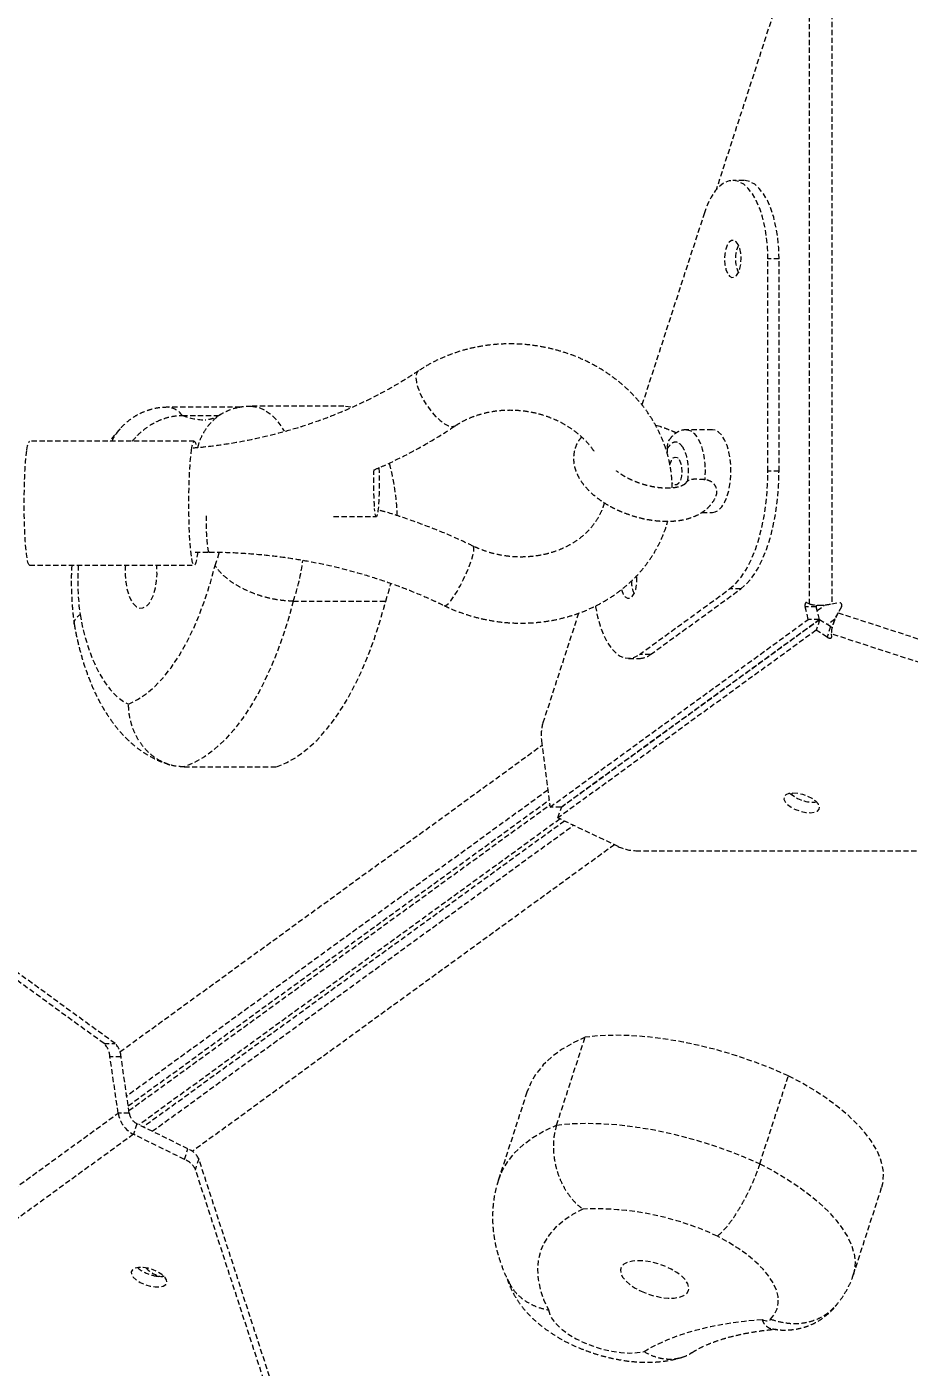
# Model space of a CAD drawing. Header units: millimetres. Extents: x -6061 to 5100, y -3651 to 3328.
# Drawn here: x 1078.2 to 1291.8, y -192.2 to 132.2 of the extents above; entities that cross this region are included whole.
import ezdxf

# ---------------------------------------------------------------- set-up
doc = ezdxf.new("R2010")
doc.units = ezdxf.units.MM
doc.linetypes.add('HIDDEN', pattern=[1.905, 1.27, -0.635])
for name, color, linetype in [('DIKOM_ОБЪЕКТ', 7, 'Continuous'), ('DIKOM_РАЗМЕР_ЗОНА', 7, 'Continuous'), ('DIKOM_РАЗМЕР_ОБЪЕКТА', 7, 'Continuous')]:
    doc.layers.add(name, color=color, linetype=linetype)
doc.styles.add('style1', font='arialbd.ttf', dxfattribs={"width": 0.8})
doc.dimstyles.new('1-50', dxfattribs={"dimtxt": 300, "dimasz": 200, "dimexe": 100, "dimexo": 0, "dimgap": 100, "dimtad": 1, "dimtxsty": 'style1', "dimcen": 200, "dimclrd": 7, "dimclre": 7, "dimclrt": 7, "dimadec": 1, "dimazin": 2, "dimtfac": 1, "dimtmove": 0, "dimatfit": 2, "dimfxl": 0, "dimlwd": 25, "dimlwe": 18, "dimarcsym": 0})

# ---------------------------------------------------------------- blocks, each defined once
blk = doc.blocks.new('*D0')
at = {"layer": 'Defpoints', "color": 0, "transparency": 16777216}
for p in [(3244.44, 1090.08), (-2954.24, -571.35), (3244.44, -1487.03)]:
    blk.add_point(p, dxfattribs=at)
at = {"layer": 'DIKOM_РАЗМЕР_ОБЪЕКТА', "color": 7, "lineweight": 18, "transparency": 16777216}
for p, q in [((3244.44, 1090.08), (3244.44, -1587.03)), ((-2954.24, -571.35), (-2954.24, -1587.03))]:
    blk.add_line(p, q, dxfattribs=at)
at = {"layer": 'DIKOM_РАЗМЕР_ОБЪЕКТА', "color": 7, "lineweight": 25, "transparency": 16777216}
blk.add_line((-2754.24, -1487.03), (3044.44, -1487.03), dxfattribs=at)
at = {"layer": 'DIKOM_РАЗМЕР_ОБЪЕКТА', "color": 7, "transparency": 16777216}
for points in [[(-2754.24, -1453.69), (-2754.24, -1520.36), (-2954.24, -1487.03)], [(3044.44, -1453.69), (3044.44, -1520.36), (3244.44, -1487.03)]]:
    blk.add_solid(points, dxfattribs=at)
at = {"layer": 'DIKOM_РАЗМЕР_ОБЪЕКТА', "color": 7, "transparency": 16777216, "insert": (279.31, -1118.98), "char_height": 300, "attachment_point": 5, "style": 'style1'}
blk.add_mtext('{\\fArial|b0|i0|c204|p34;\\H1.75x;6200}', dxfattribs=at)
blk = doc.blocks.new('*D1')
at = {"layer": 'Defpoints', "color": 0, "transparency": 16777216}
for p in [(2324.34, 3327.92), (-5419.16, -2822.08), (-1808.64, -2822.08)]:
    blk.add_point(p, dxfattribs=at)
at = {"layer": 'DIKOM_РАЗМЕР_ЗОНА', "color": 7, "lineweight": 18, "transparency": 16777216}
for p, q in [((2324.34, 3327.92), (-5519.16, 3327.92)), ((-1808.64, -2822.08), (-5519.16, -2822.08))]:
    blk.add_line(p, q, dxfattribs=at)
at = {"layer": 'DIKOM_РАЗМЕР_ЗОНА', "color": 7, "lineweight": 25, "transparency": 16777216}
blk.add_line((-5419.16, 3127.92), (-5419.16, -2622.08), dxfattribs=at)
at = {"layer": 'DIKOM_РАЗМЕР_ЗОНА', "color": 7, "transparency": 16777216}
for points in [[(-5452.49, 3127.92), (-5385.83, 3127.92), (-5419.16, 3327.92)], [(-5452.49, -2622.08), (-5385.83, -2622.08), (-5419.16, -2822.08)]]:
    blk.add_solid(points, dxfattribs=at)
at = {"layer": 'DIKOM_РАЗМЕР_ЗОНА', "color": 7, "transparency": 16777216, "insert": (-5787.21, -178.18), "char_height": 300, "attachment_point": 5, "rotation": 90, "style": 'style1'}
blk.add_mtext('{\\fArial|b0|i0|c204|p34;\\H1.75x;6150}', dxfattribs=at)
blk = doc.blocks.new('*D2')
at = {"layer": 'Defpoints', "color": 0, "transparency": 16777216}
for p in [(5097.78, 1174.32), (-4808.91, -571.39), (5097.78, -3550.63)]:
    blk.add_point(p, dxfattribs=at)
at = {"layer": 'DIKOM_РАЗМЕР_ЗОНА', "color": 7, "lineweight": 18, "transparency": 16777216}
for p, q in [((5097.78, 1174.32), (5097.78, -3650.63)), ((-4808.91, -571.39), (-4808.91, -3650.63))]:
    blk.add_line(p, q, dxfattribs=at)
at = {"layer": 'DIKOM_РАЗМЕР_ЗОНА', "color": 7, "lineweight": 25, "transparency": 16777216}
blk.add_line((-4608.91, -3550.63), (4897.78, -3550.63), dxfattribs=at)
at = {"layer": 'DIKOM_РАЗМЕР_ЗОНА', "color": 7, "transparency": 16777216}
for points in [[(-4608.91, -3517.3), (-4608.91, -3583.96), (-4808.91, -3550.63)], [(4897.78, -3517.3), (4897.78, -3583.96), (5097.78, -3550.63)]]:
    blk.add_solid(points, dxfattribs=at)
at = {"layer": 'DIKOM_РАЗМЕР_ЗОНА', "color": 7, "transparency": 16777216, "insert": (864.15, -3182.58), "char_height": 300, "attachment_point": 5, "style": 'style1'}
blk.add_mtext('{\\fArial|b0|i0|c204|p34;\\H1.75x;9900}', dxfattribs=at)
blk = doc.blocks.new('*D3')
at = {"layer": 'Defpoints', "color": 0, "transparency": 16777216}
for p in [(-3174.2, 1527.92), (2804.07, 1527.92), (-2373.39, -1022.08)]:
    blk.add_point(p, dxfattribs=at)
at = {"layer": 'DIKOM_РАЗМЕР_ОБЪЕКТА', "color": 7, "lineweight": 18, "transparency": 16777216}
for p, q in [((2804.07, 1527.92), (-3274.2, 1527.92)), ((-2373.39, -1022.08), (-3274.2, -1022.08))]:
    blk.add_line(p, q, dxfattribs=at)
at = {"layer": 'DIKOM_РАЗМЕР_ОБЪЕКТА', "color": 7, "lineweight": 25, "transparency": 16777216}
blk.add_line((-3174.2, -822.08), (-3174.2, 1327.92), dxfattribs=at)
at = {"layer": 'DIKOM_РАЗМЕР_ОБЪЕКТА', "color": 7, "transparency": 16777216}
for points in [[(-3207.54, 1327.92), (-3140.87, 1327.92), (-3174.2, 1527.92)], [(-3207.54, -822.08), (-3140.87, -822.08), (-3174.2, -1022.08)]]:
    blk.add_solid(points, dxfattribs=at)
at = {"layer": 'DIKOM_РАЗМЕР_ОБЪЕКТА', "color": 7, "transparency": 16777216, "insert": (-3542.25, 166.98), "char_height": 300, "attachment_point": 5, "rotation": 90, "style": 'style1'}
blk.add_mtext('{\\fArial|b0|i0|c204|p34;\\H1.75x;2550}', dxfattribs=at)

msp = doc.modelspace()

# ---------------------------------------------------------------- linework, layer by layer
at = {"layer": 'DIKOM_ОБЪЕКТ', "color": 7, "linetype": 'HIDDEN', "lineweight": 15}
for p, q in [((1259.435, 137.029), (1245.042, 92.734)), ((1267.648, -7.466), (1267.656, 139.09)), ((1273.023, 139.089), (1273.014, -7.466)), ((1251.776, 95.032), (1249.092, 95.032)), ((1242.219, 87.201), (1227.093, 40.653)), ((1257.583, 24.692), (1257.587, 76.033)), ((1260.27, 76.033), (1257.587, 76.033)), ((1260.266, 24.692), (1260.27, 76.033)), ((1129.942, 40.145), (1112.337, 40.145)), ((1154.968, 40.361), (1132.607, 40.361)), ((1115.841, 38.15), (1124.739, 38.15)), ((1231.51, 35.446), (1230.381, 35.76)), ((1244.169, 34.694), (1237.908, 34.694)), ((1118.755, 31.906), (1078.907, 31.906)), ((1260.266, 24.692), (1257.583, 24.692)), ((1152.484, 13.683), (1162.825, 13.683)), ((1241.601, 14.694), (1244.168, 14.694)), ((1118.953, 5.087), (1122.391, 5.087)), ((1078.907, 1.906), (1118.755, 1.906)), ((1226.479, -19.7), (1248.312, -3.839)), ((1229.162, -19.701), (1250.995, -3.839)), ((1250.995, -3.839), (1248.312, -3.839)), ((1142.731, -6.782), (1165.091, -6.782)), ((1211.755, -9.704), (1203.126, -36.257)), ((1267.354, -11.202), (1266.599, -8.199)), ((1269.282, -8.199), (1266.599, -8.199)), ((1266.94, -7.148), (1267.648, -7.466)), ((1270.037, -11.202), (1269.282, -8.199)), ((1269.499, -9.061), (1271.275, -7.771)), ((1269.902, -7.771), (1271.453, -7.771)), ((1273.014, -7.466), (1274.597, -7.148)), ((1275.36, -8.199), (1274.569, -9.606)), ((1274.569, -9.606), (1413.95, -54.898)), ((1204.845, -56.613), (1267.354, -11.202)), ((1207.528, -56.613), (1270.037, -11.202)), ((1270.096, -11.283), (1207.587, -56.694)), ((1270.037, -11.202), (1267.354, -11.202)), ((1270.096, -11.283), (1269.267, -13.835)), ((1272.718, -12.929), (1270.096, -11.283)), ((1272.718, -12.929), (1271.889, -15.481)), ((1273.73, -11.201), (1271.985, -12.469)), ((1273.785, -11.031), (1273.292, -12.549)), ((1269.267, -13.835), (1206.758, -59.246)), ((1271.889, -15.481), (1269.267, -13.835)), ((1412.291, -60.002), (1272.91, -14.71)), ((1272.91, -14.71), (1272.994, -15.481)), ((1223.853, -20.63), (1226.537, -20.63)), ((1229.162, -19.701), (1226.479, -19.7)), ((1100.78, -115.842), (1202.921, -41.632)), ((1202.786, -40.577), (1204.845, -56.613)), ((1096.922, -113.84), (1005.553, -47.446)), ((1099.605, -113.84), (1008.236, -47.446)), ((1116.305, -46.897), (1138.666, -46.897)), ((1204.32, -52.525), (1102.422, -126.558)), ((1102.764, -128.909), (1204.625, -54.902)), ((1102.934, -130.078), (1204.777, -56.084)), ((1207.528, -56.613), (1204.845, -56.613)), ((1206.758, -59.246), (1207.587, -56.694)), ((1207.269, -59.488), (1105.401, -133.499)), ((1208.346, -59.997), (1106.46, -134.022)), ((1108.59, -135.073), (1210.513, -61.022)), ((1221.372, -66.161), (1206.758, -59.246)), ((1220.439, -65.72), (1118.279, -139.943)), ((1225.585, -67.172), (1407.791, -67.183)), ((1206.444, -133.553), (1213.354, -112.287)), ((1096.922, -113.84), (1099.605, -113.84)), ((1100.339, -130.689), (1098.357, -117.05)), ((1101.041, -117.05), (1098.357, -117.05)), ((1103.022, -130.689), (1101.041, -117.05)), ((1255.611, -142.939), (1262.521, -121.672)), ((1199.262, -125.61), (1192.353, -146.876)), ((1038.005, -175.973), (1100.339, -130.689)), ((1103.022, -130.689), (1100.339, -130.689)), ((1104.047, -135.793), (1041.713, -181.077)), ((1104.876, -133.241), (1104.047, -135.793)), ((1116.406, -141.891), (1104.047, -135.793)), ((1117.235, -139.339), (1104.876, -133.241)), ((1116.406, -141.891), (1117.235, -139.339)), ((1119.845, -141.696), (1119.016, -144.248)), ((1154.648, -248.785), (1119.845, -141.696)), ((1153.819, -251.337), (1119.016, -144.248)), ((1278.239, -169.847), (1285.149, -148.581))]:
    msp.add_line(p, q, dxfattribs=at)
at = {"layer": 'DIKOM_ОБЪЕКТ', "color": 7, "linetype": 'HIDDEN', "lineweight": 15, "flags": 128}
for points in [[(1257.587, 76.033), (1257.504, 78.677), (1257.258, 81.27), (1256.853, 83.761), (1256.296, 86.101), (1255.6, 88.246), (1254.776, 90.152), (1253.843, 91.784), (1252.816, 93.109), (1251.717, 94.102), (1250.567, 94.744), (1249.389, 95.021), (1248.204, 94.928), (1247.037, 94.468), (1245.91, 93.649), (1244.845, 92.487), (1243.862, 91.005), (1242.981, 89.232), (1242.219, 87.201)], [(1260.27, 76.033), (1260.187, 78.677), (1259.941, 81.27), (1259.536, 83.761), (1258.98, 86.101), (1258.283, 88.245), (1257.46, 90.152), (1256.526, 91.784), (1255.5, 93.109), (1254.401, 94.102), (1253.251, 94.743), (1252.072, 95.021), (1251.776, 95.032)], [(1251.005, 77.423), (1250.752, 78.573), (1250.365, 79.517), (1249.875, 80.178), (1249.321, 80.504), (1248.748, 80.467), (1248.204, 80.071), (1247.731, 79.349), (1247.368, 78.357), (1247.145, 77.177), (1247.08, 75.905), (1247.177, 74.643), (1247.43, 73.493), (1247.817, 72.55), (1248.308, 71.888), (1248.861, 71.562), (1249.434, 71.599), (1249.979, 71.995), (1250.452, 72.718), (1250.814, 73.709), (1251.037, 74.889), (1251.103, 76.161), (1251.005, 77.423)], [(1173.045, 48.961), (1172.887, 48.833), (1172.525, 48.225), (1172.396, 47.341), (1172.505, 46.222), (1172.848, 44.921), (1173.408, 43.497), (1174.159, 42.018), (1175.066, 40.553), (1176.087, 39.17), (1177.174, 37.935), (1178.276, 36.904), (1179.342, 36.126), (1180.321, 35.637), (1181.168, 35.461), (1181.844, 35.605), (1181.944, 35.664)], [(1132.599, 40.361), (1132.922, 40.352), (1134.358, 40.095), (1135.772, 39.484), (1137.148, 38.526), (1138.467, 37.233), (1139.714, 35.621), (1140.525, 34.331)], [(1156.632, 40.121), (1155.283, 40.352), (1154.968, 40.361)], [(1237.896, 34.694), (1238.091, 34.685), (1238.946, 34.42), (1239.763, 33.792), (1240.511, 32.825), (1241.161, 31.554), (1241.69, 30.028), (1242.078, 28.302), (1242.31, 26.442), (1242.378, 24.516), (1242.279, 22.597)], [(1244.168, 14.694), (1244.793, 14.792), (1245.62, 15.235), (1246.394, 16.021), (1247.088, 17.12), (1247.676, 18.492), (1248.138, 20.089), (1248.456, 21.852), (1248.619, 23.718), (1248.621, 25.619), (1248.462, 27.487), (1248.148, 29.253), (1247.691, 30.855), (1247.106, 32.235), (1246.414, 33.341), (1245.642, 34.135), (1244.817, 34.588), (1244.169, 34.694)], [(1078.907, 1.906), (1078.907, 1.906), (1078.708, 2.082), (1078.513, 2.605), (1078.328, 3.464), (1078.156, 4.638), (1078.002, 6.099), (1077.869, 7.813), (1077.761, 9.741), (1077.679, 11.837), (1077.626, 14.051), (1077.603, 16.333), (1077.611, 18.627), (1077.649, 20.882), (1077.716, 23.043), (1077.812, 25.06), (1077.933, 26.887), (1078.077, 28.479), (1078.24, 29.8)], [(1078.24, 29.8), (1078.419, 30.819), (1078.61, 31.511), (1078.807, 31.862), (1078.907, 31.906)], [(1119.559, 5.087), (1119.506, 4.636), (1119.334, 3.463), (1119.149, 2.604), (1118.954, 2.081), (1118.755, 1.906), (1118.556, 2.082), (1118.361, 2.605), (1118.176, 3.464), (1118.004, 4.638), (1117.85, 6.099), (1117.717, 7.813), (1117.609, 9.741), (1117.527, 11.837), (1117.474, 14.051), (1117.451, 16.333), (1117.459, 18.627), (1117.497, 20.882), (1117.565, 23.043), (1117.66, 25.06), (1117.781, 26.887), (1117.925, 28.479), (1118.089, 29.8), (1118.089, 29.8)], [(1118.089, 29.8), (1118.268, 30.819), (1118.458, 31.511), (1118.656, 31.862), (1118.855, 31.862), (1119.053, 31.511), (1119.243, 30.818), (1119.321, 30.422)], [(1233.841, 26.106), (1233.919, 26.438), (1234.243, 27.291), (1234.673, 27.863), (1235.163, 28.091), (1235.66, 27.951), (1236.109, 27.459)], [(1236.109, 27.459), (1236.462, 26.666), (1236.682, 25.66), (1236.743, 24.549), (1236.64, 23.454), (1236.383, 22.493), (1236, 21.771), (1235.534, 21.366), (1235.034, 21.321), (1234.554, 21.641), (1234.358, 21.9)], [(1163.434, 25.551), (1163.485, 24.209), (1163.517, 22.518), (1163.516, 20.789), (1163.483, 19.1), (1163.42, 17.533), (1163.328, 16.16), (1163.213, 15.045), (1163.08, 14.24), (1162.935, 13.784), (1162.784, 13.697), (1162.636, 13.983), (1162.496, 14.629), (1162.372, 15.605)], [(1248.312, -3.839), (1249.739, -2.596), (1251.094, -0.998), (1252.358, 0.935), (1253.516, 3.178), (1254.552, 5.702), (1255.452, 8.473), (1256.206, 11.455), (1256.802, 14.611), (1257.234, 17.897), (1257.495, 21.272), (1257.583, 24.692)], [(1250.995, -3.839), (1252.423, -2.596), (1253.777, -0.998), (1255.042, 0.935), (1256.199, 3.178), (1257.235, 5.702), (1258.136, 8.473), (1258.889, 11.455), (1259.486, 14.61), (1259.917, 17.897), (1260.179, 21.272), (1260.266, 24.692)], [(1122.391, 5.087), (1122.387, 5.087), (1122.238, 5.283), (1122.095, 5.845), (1121.967, 6.744), (1121.858, 7.941), (1121.774, 9.378), (1121.719, 10.988), (1121.696, 12.697), (1121.702, 14.196)], [(1186.409, 5.293), (1186.452, 6.033), (1186.321, 6.459), (1186.228, 6.534)], [(1123.798, 1.865), (1124.434, 3.694), (1124.777, 5.018)], [(1179.254, -7.867), (1179.29, -7.881), (1179.667, -7.805), (1180.188, -7.395), (1180.828, -6.67), (1181.558, -5.665), (1182.343, -4.426), (1183.146, -3.011), (1183.931, -1.486), (1184.66, 0.076), (1185.299, 1.604), (1185.819, 3.026), (1186.195, 4.275), (1186.409, 5.293)], [(1102.111, 1.906), (1102.067, 1.338), (1102.037, -0.406), (1102.165, -2.128), (1102.446, -3.757), (1102.867, -5.226), (1103.412, -6.475), (1104.059, -7.454), (1104.78, -8.121), (1105.547, -8.45), (1106.327, -8.428), (1107.09, -8.054), (1107.803, -7.345), (1108.438, -6.33), (1108.968, -5.049), (1109.373, -3.556), (1109.634, -1.911), (1109.743, -0.183), (1109.693, 1.559), (1109.664, 1.906)], [(1102.864, -31.698), (1105.028, -30.62), (1107.15, -29.191), (1109.22, -27.419), (1111.227, -25.312), (1113.159, -22.883), (1115.007, -20.144), (1116.76, -17.11), (1118.409, -13.797), (1119.945, -10.224), (1121.36, -6.408), (1122.647, -2.371), (1123.798, 1.865)], [(1165.091, -6.782), (1165.928, -4.16), (1166.358, -2.526)], [(1222.138, -3.978), (1222.193, -4.17), (1222.581, -5.114), (1223.071, -5.775), (1223.625, -6.101), (1224.197, -6.064), (1224.742, -5.668), (1225.215, -4.946), (1225.578, -3.954), (1225.801, -2.774), (1225.866, -1.502), (1225.817, -0.633)], [(1142.731, -6.782), (1141.377, -11.587), (1139.879, -16.173), (1138.243, -20.519), (1136.478, -24.603), (1134.592, -28.407), (1132.593, -31.912), (1130.492, -35.102), (1128.297, -37.962), (1126.02, -40.479), (1123.671, -42.64), (1121.261, -44.435), (1118.802, -45.856), (1116.305, -46.897)], [(1138.666, -46.897), (1141.163, -45.856), (1143.622, -44.435), (1146.032, -42.64), (1148.381, -40.479), (1150.658, -37.962), (1152.852, -35.102), (1154.954, -31.912), (1156.952, -28.407), (1158.839, -24.603), (1160.604, -20.519), (1162.239, -16.173), (1163.737, -11.587), (1165.091, -6.782)], [(1215.842, -7.95), (1215.871, -8.128), (1216.353, -10.549), (1216.981, -12.797), (1217.742, -14.828), (1218.623, -16.602), (1219.606, -18.084), (1220.671, -19.246), (1221.798, -20.065), (1222.965, -20.526), (1224.15, -20.619), (1225.329, -20.342), (1226.479, -19.7)], [(1091.106, -10.031), (1091.771, -13.257), (1092.576, -16.318), (1093.514, -19.184), (1094.575, -21.827), (1095.749, -24.22), (1097.023, -26.339), (1098.386, -28.163), (1099.823, -29.674), (1101.321, -30.856), (1102.864, -31.698)], [(1269.788, -55.884), (1269.186, -55.211), (1268.306, -54.57), (1267.219, -54.014), (1266.014, -53.587), (1264.787, -53.323), (1263.639, -53.245), (1262.661, -53.359), (1261.935, -53.655), (1261.517, -54.109), (1261.443, -54.685), (1261.718, -55.336), (1262.32, -56.009), (1263.2, -56.65), (1264.287, -57.206), (1265.492, -57.634), (1266.719, -57.897), (1267.867, -57.975), (1268.845, -57.861), (1269.571, -57.565), (1269.989, -57.111), (1270.063, -56.535), (1269.788, -55.884)], [(1263.351, -53.257), (1263.378, -53.487), (1263.449, -53.713)], [(1213.354, -112.287), (1210.325, -113.714), (1207.614, -115.318), (1205.235, -117.091), (1203.199, -119.025), (1201.515, -121.11), (1200.191, -123.338), (1199.262, -125.61)], [(1262.521, -121.672), (1258.464, -119.899), (1254.287, -118.274), (1250.022, -116.809), (1245.705, -115.516), (1241.37, -114.406), (1237.05, -113.487), (1232.781, -112.767), (1228.597, -112.25), (1224.53, -111.943), (1220.614, -111.846), (1216.878, -111.961), (1213.354, -112.287)], [(1285.149, -148.581), (1285.49, -147.122), (1285.578, -145.309), (1285.325, -143.413), (1284.734, -141.449), (1283.809, -139.433), (1282.558, -137.382), (1280.991, -135.312), (1279.12, -133.239), (1276.961, -131.18), (1274.531, -129.152), (1271.849, -127.172), (1268.937, -125.255), (1265.82, -123.417), (1262.521, -121.672)], [(1192.348, -146.891), (1193.282, -144.604), (1194.605, -142.377), (1196.289, -140.291), (1198.325, -138.357), (1200.704, -136.584), (1203.415, -134.98), (1206.444, -133.553)], [(1206.444, -133.553), (1209.968, -133.227), (1213.704, -133.112), (1217.62, -133.209), (1221.687, -133.517), (1225.872, -134.033), (1230.141, -134.753), (1234.46, -135.672), (1238.796, -136.783), (1243.113, -138.075), (1247.377, -139.54), (1251.554, -141.166), (1255.611, -142.939)], [(1255.611, -142.939), (1258.91, -144.683), (1262.028, -146.521), (1264.939, -148.438), (1267.621, -150.419), (1270.051, -152.446), (1272.21, -154.505), (1274.081, -156.578), (1275.649, -158.648), (1276.9, -160.7), (1277.824, -162.715), (1278.416, -164.679), (1278.668, -166.575), (1278.58, -168.388), (1278.24, -169.846)], [(1212.795, -153.903), (1210.291, -155.228), (1208.091, -156.714), (1206.206, -158.352), (1204.645, -160.134), (1203.419, -162.051), (1202.532, -164.091), (1201.991, -166.245), (1201.797, -168.501), (1201.952, -170.845), (1202.455, -173.267), (1203.304, -175.753), (1204.493, -178.289)], [(1258.206, -180.527), (1259.175, -179.343), (1259.809, -178.029), (1260.097, -176.603), (1260.038, -175.082), (1259.631, -173.485), (1258.882, -171.832), (1257.8, -170.144), (1256.399, -168.443), (1254.695, -166.749), (1252.712, -165.083), (1250.473, -163.468), (1248.006, -161.922), (1245.343, -160.465)], [(1107.597, -168.228), (1106.39, -168.037), (1105.3, -168.036), (1104.414, -168.225), (1103.805, -168.588), (1103.523, -169.096), (1103.589, -169.708), (1103.999, -170.374), (1104.719, -171.041), (1105.691, -171.654), (1106.837, -172.163), (1108.063, -172.528), (1109.27, -172.719), (1110.361, -172.72), (1111.246, -172.532), (1111.855, -172.168), (1112.138, -171.66), (1112.072, -171.048), (1111.662, -170.382), (1110.941, -169.716), (1109.969, -169.103), (1108.823, -168.593), (1107.597, -168.228)], [(1226.907, -173.78), (1228.507, -174.43), (1230.176, -174.937), (1231.845, -175.279), (1233.446, -175.443), (1234.912, -175.422), (1236.184, -175.217), (1237.211, -174.835), (1237.949, -174.294), (1238.369, -173.614), (1238.453, -172.824), (1238.198, -171.957), (1237.615, -171.047), (1236.727, -170.132), (1235.571, -169.249), (1234.193, -168.434), (1232.652, -167.722), (1231.008, -167.14), (1229.331, -166.714), (1227.688, -166.459), (1226.146, -166.388), (1224.77, -166.501), (1223.615, -166.796), (1222.728, -167.26), (1222.146, -167.874), (1221.893, -168.612), (1221.978, -169.445), (1222.399, -170.339), (1223.139, -171.256), (1224.166, -172.16), (1225.439, -173.013), (1226.907, -173.78)], [(1204.493, -178.289), (1204.796, -179.435), (1205.459, -180.633), (1206.464, -181.852), (1207.783, -183.057), (1209.379, -184.215), (1211.21, -185.295), (1213.225, -186.268), (1215.369, -187.106), (1217.584, -187.787), (1219.807, -188.292), (1221.98, -188.607), (1224.042, -188.723), (1225.936, -188.638), (1227.611, -188.354)], [(1227.611, -188.354), (1230.339, -186.832), (1233.331, -185.459), (1236.579, -184.241), (1240.071, -183.181), (1243.795, -182.284), (1247.737, -181.552), (1251.885, -180.988), (1256.222, -180.594)], [(1256.222, -180.594), (1256.545, -180.739), (1256.891, -180.848), (1257.236, -180.912), (1257.557, -180.927), (1257.83, -180.892), (1258.038, -180.809), (1258.166, -180.685), (1258.206, -180.527)]]:
    msp.add_lwpolyline(points, dxfattribs=at)
at = {"layer": 'DIKOM_ОБЪЕКТ', "color": 7, "linetype": 'HIDDEN', "lineweight": 15}
for centre, radius, start, end in [((1257.988, 76.033), 8.266, 156.06143, 203.9317), ((1258.057, 76.033), 8.329, 156.25412, 203.739), ((1112.003, 35.484), 4.673, 34.79211, 85.89603), ((1121.66, 53.592), 16.502, 249.34998, 269.76583), ((1111.74, 12.047), 56.18, 1.89575, 15.13153), ((1236.43, 21.73), 74.311, 177.4687, 184.72754), ((1154.152, -1.886), 63.57, 176.58034, 187.36137), ((1096.472, 9.252), 48.959, 340.88305, 352.75462), ((1232.006, -1.895), 7.478, 179.69281, 204.39965), ((1232.112, -1.873), 7.583, 179.98413, 204.21831), ((1226.473, -16.279), 4.352, 270.83968, 308.15994), ((1212.963, -39.205), 10.27, 163.31607, 187.67457), ((1268.502, -47.151), 8.264, 228.05599, 275.94093), ((1225.822, -56.906), 10.27, 244.32074, 268.67931), ((1093.413, -117.335), 4.953, 3.29913, 44.88709), ((1096.096, -117.335), 4.953, 3.29913, 44.88709), ((1107.145, -129.643), 6.886, 188.73482, 243.26725), ((1106.425, -130.166), 3.443, 188.73395, 243.26844), ((1115.437, -143.953), 4.952, 27.11431, 68.70465), ((1114.608, -146.505), 4.952, 27.11412, 68.70556), ((1215.811, -222.941), 69.104, 64.70018, 92.50118), ((1110.501, -161.936), 8.199, 228.38312, 258.6872), ((1112.368, -163.138), 7.28, 223.20096, 255.62594), ((1110.583, -163.468), 6.724, 255.43216, 277.27017)]:
    msp.add_arc(centre, radius, start, end, dxfattribs=at)
for centre, major_axis, ratio, start_param, end_param in [((1266.94, -7.951), (-0.108, 0.821), 0.4619859, 6.0052828, 8.0996779), ((1269.623, -7.951), (-0.108, 0.821), 0.4619859, 1.2329975, 1.8164926), ((1274.597, -7.951), (-0.764, -0.555), 0.7946266, 2.0943951, 4.1887902), ((1273.06, -12.681), (0.747, -0.356), 0.4619859, 4.4666927, 5.0467088), ((1272.23, -15.233), (0.747, -0.356), 0.4619859, 4.4666927, 6.5610878)]:
    msp.add_ellipse(centre, major_axis=major_axis, ratio=ratio, start_param=start_param, end_param=end_param, dxfattribs=at)
for points, knots in [([(1234.376, 20.603), (1234.385, 20.964), (1234.419, 22.351), (1234.154, 24.768), (1233.585, 27.82), (1232.687, 30.82), (1231.496, 33.744), (1230.013, 36.57), (1228.25, 39.273), (1226.221, 41.833), (1223.942, 44.227), (1221.43, 46.435), (1218.708, 48.437), (1215.797, 50.218), (1212.722, 51.76), (1209.509, 53.052), (1206.184, 54.08), (1202.776, 54.838), (1199.312, 55.317), (1195.822, 55.514), (1192.335, 55.425), (1188.88, 55.051), (1185.487, 54.394), (1182.184, 53.459), (1179.003, 52.247), (1175.924, 50.776), (1174.015, 49.572), (1173.046, 48.961)], [0, 0, 0, 0, 0.0140516, 0.0540034, 0.0940026, 0.1340916, 0.1743053, 0.2146666, 0.2551883, 0.2958714, 0.3367087, 0.3776855, 0.4187832, 0.4599822, 0.5012635, 0.5426106, 0.5840096, 0.6254498, 0.6669226, 0.7084209, 0.7499358, 0.7914594, 0.8329814, 0.8744878, 0.9159603, 0.9573776, 1, 1, 1, 1]), ([(1173.046, 48.961), (1172.269, 48.45), (1169.969, 46.937), (1165.999, 44.583), (1161.083, 41.984), (1155.997, 39.619), (1150.76, 37.492), (1145.384, 35.61), (1139.885, 33.979), (1134.279, 32.6), (1128.579, 31.488), (1123.306, 30.681), (1119.914, 30.366), (1118.469, 30.231)], [0, 0, 0, 0, 0.0499165, 0.1476338, 0.2453131, 0.34293, 0.4404938, 0.5380125, 0.6354933, 0.7329426, 0.8303657, 0.9277675, 1, 1, 1, 1]), ([(1112.335, 40.134), (1111.653, 40.112), (1110.259, 40.067), (1108.213, 39.624), (1106.252, 38.932), (1104.452, 38.004), (1102.821, 36.883), (1101.393, 35.582), (1100.445, 34.563), (1100.033, 33.949), (1099.973, 33.859)], [0, 0, 0, 0, 0.1420107, 0.2902668, 0.4342788, 0.5745358, 0.7114771, 0.8455647, 0.9773788, 1, 1, 1, 1]), ([(1119.646, 30.351), (1119.696, 30.596), (1119.909, 31.653), (1120.641, 33.344), (1121.834, 35.363), (1123.34, 37.067), (1125.111, 38.473), (1127.088, 39.449), (1128.495, 39.966), (1129.229, 40.037), (1129.231, 40.038)], [0, 0, 0, 0, 0.048804, 0.2102362, 0.3664839, 0.5272159, 0.6831583, 0.8436004, 0.9995429, 1, 1, 1, 1]), ([(1132.586, 40.352), (1131.838, 40.335), (1130.71, 40.31), (1129.607, 40.093), (1129.234, 40.02)], [0, 0, 0, 0, 0.6622322, 1, 1, 1, 1]), ([(1181.948, 35.666), (1182.25, 35.861), (1183.198, 36.474), (1184.94, 37.374), (1187.218, 38.265), (1189.631, 38.923), (1192.139, 39.34), (1194.708, 39.51), (1197.302, 39.428), (1199.883, 39.096), (1202.413, 38.519), (1204.856, 37.708), (1207.177, 36.675), (1209.344, 35.438), (1211.329, 34.02), (1213.097, 32.438), (1214.551, 30.857), (1215.288, 29.772), (1215.612, 29.295)], [0, 0, 0, 0, 0.0309626, 0.097504, 0.1637261, 0.229594, 0.2952273, 0.3607056, 0.4260804, 0.4913815, 0.5566289, 0.6218353, 0.6870192, 0.7522134, 0.8174686, 0.8828662, 0.9485214, 1, 1, 1, 1]), ([(1103.743, 31.906), (1104.197, 32.434), (1105.205, 33.606), (1107.023, 35.12), (1109.107, 36.449), (1111.297, 37.409), (1113.575, 38.033), (1115.078, 38.111), (1115.841, 38.15)], [0, 0, 0, 0, 0.1426663, 0.3165966, 0.4850145, 0.658267, 0.8266849, 1, 1, 1, 1]), ([(1125.118, 38.387), (1124.962, 38.288), (1124.443, 37.958), (1123.673, 37.573), (1122.861, 37.271), (1122.183, 37.114), (1121.8, 37.101), (1121.601, 37.095)], [0, 0, 0, 0, 0.0889146, 0.2961308, 0.5114631, 0.7465413, 1, 1, 1, 1]), ([(1100.793, 34.825), (1100.663, 34.697), (1099.862, 33.909), (1099.026, 32.939), (1098.397, 32.034), (1098.308, 31.906)], [0, 0, 0, 0, 0.1427385, 0.8782221, 1, 1, 1, 1]), ([(1098.867, 31.906), (1099.101, 32.458), (1099.398, 33.16), (1099.888, 33.725), (1099.992, 33.845)], [0, 0, 0, 0, 0.7873729, 1, 1, 1, 1]), ([(1162.2, 24.958), (1163.011, 25.301), (1165.698, 26.436), (1170.1, 28.627), (1175.391, 31.516), (1179.304, 33.914), (1181.454, 35.339), (1181.948, 35.666)], [0, 0, 0, 0, 0.11586916, 0.3839921, 0.65201455, 0.91991662, 1, 1, 1, 1]), ([(1212.498, 32.921), (1212.325, 32.727), (1211.817, 32.159), (1211.205, 31.027), (1210.696, 29.556), (1210.504, 27.998), (1210.612, 26.42), (1211.003, 24.866), (1211.672, 23.327), (1212.604, 21.836), (1213.762, 20.427), (1215.1, 19.124), (1216.567, 17.947), (1218.157, 16.874), (1219.707, 15.989), (1221.155, 15.281), (1222.728, 14.595), (1223.893, 14.195), (1224.626, 13.943)], [0, 0, 0, 0, 0.03224625, 0.09451921, 0.1580683, 0.22453573, 0.28788754, 0.35372211, 0.4223892, 0.49305469, 0.56399242, 0.63352303, 0.70103037, 0.76570644, 0.83228897, 0.88066546, 0.92500505, 1, 1, 1, 1]), ([(1235.398, 33.891), (1235.245, 33.967), (1234.692, 34.243), (1233.406, 34.79), (1232.242, 35.193), (1231.51, 35.446)], [0, 0, 0, 0, 0.12402397, 0.44949799, 1, 1, 1, 1]), ([(1237.884, 34.658), (1237.64, 34.659), (1236.978, 34.661), (1235.966, 34.3), (1234.945, 33.647), (1234.254, 33.002), (1233.945, 32.531), (1233.867, 32.412)], [0, 0, 0, 0, 0.1493481, 0.4047384, 0.6487252, 0.9111586, 1, 1, 1, 1]), ([(1233.194, 28.942), (1233.204, 28.993), (1233.282, 29.361), (1233.27, 29.78), (1233.259, 30.142)], [0, 0, 0, 0, 0.1384871, 1, 1, 1, 1]), ([(1233.259, 30.142), (1233.277, 30.546), (1233.31, 31.277), (1233.567, 32.073), (1233.816, 32.345), (1233.874, 32.407)], [0, 0, 0, 0, 0.4870245, 0.8819263, 1, 1, 1, 1]), ([(1237.046, 30.386), (1236.76, 30.76), (1236.172, 31.53), (1235.133, 31.808), (1234.102, 31.397), (1233.535, 30.552), (1233.259, 30.142)], [0, 0, 0, 0, 0.2432799, 0.5000085, 0.7567304, 1, 1, 1, 1]), ([(1238.163, 22.288), (1238.248, 23.005), (1238.423, 24.479), (1238.265, 26.793), (1237.812, 28.904), (1237.297, 29.901), (1237.046, 30.386)], [0, 0, 0, 0, 0.2432774, 0.5000021, 0.7567259, 1, 1, 1, 1]), ([(1237.592, 21.658), (1237.592, 21.656), (1237.593, 21.652), (1237.423, 21.483), (1237.038, 21.242), (1236.414, 20.98), (1235.57, 20.753), (1234.532, 20.594), (1233.344, 20.529), (1232.049, 20.567), (1230.804, 20.698), (1229.651, 20.891), (1228.441, 21.155), (1226.99, 21.564), (1225.674, 22.044), (1224.53, 22.537), (1223.596, 22.99), (1222.573, 23.565), (1221.658, 24.152), (1221.147, 24.551), (1220.915, 24.733)], [0, 0, 0, 0, 0.0562479, 0.1170786, 0.1771356, 0.2368783, 0.2970455, 0.358038, 0.4193562, 0.4795562, 0.5401813, 0.5845448, 0.6285116, 0.6945731, 0.7695631, 0.800148, 0.8503021, 0.9014396, 0.9551242, 1, 1, 1, 1]), ([(1242.279, 22.597), (1241.975, 22.625), (1241.367, 22.68), (1240.374, 22.742), (1239.476, 22.703), (1238.689, 22.553), (1238.349, 22.382), (1238.163, 22.288)], [0, 0, 0, 0, 0.1980082, 0.3963559, 0.5863791, 0.7742171, 1, 1, 1, 1]), ([(1238.163, 22.288), (1238.015, 22.191), (1237.812, 22.057), (1237.659, 21.738), (1237.616, 21.651)], [0, 0, 0, 0, 0.7254919, 1, 1, 1, 1]), ([(1245.008, 18.674), (1245.037, 18.74), (1245.218, 19.151), (1245.282, 19.983), (1244.974, 21.065), (1244.246, 21.938), (1243.293, 22.457), (1242.598, 22.553), (1242.279, 22.597)], [0, 0, 0, 0, 0.03817152, 0.23874688, 0.43940279, 0.63777293, 0.83369999, 1, 1, 1, 1]), ([(1217.955, 17.039), (1217.941, 16.964), (1217.796, 16.2), (1217.231, 14.806), (1216.243, 12.895), (1214.944, 11.116), (1213.395, 9.49), (1211.612, 8.039), (1209.623, 6.78), (1207.454, 5.729), (1205.133, 4.901), (1202.691, 4.307), (1200.163, 3.956), (1197.583, 3.854), (1194.99, 4.004), (1192.418, 4.402), (1189.91, 5.046), (1187.846, 5.783), (1186.655, 6.335), (1186.228, 6.533)], [0, 0, 0, 0, 0.0075323, 0.0765136, 0.1447701, 0.211824, 0.2775838, 0.3422095, 0.4059468, 0.4690363, 0.5316773, 0.5940162, 0.6561564, 0.7181656, 0.7800856, 0.8419417, 0.9037507, 0.9655244, 1, 1, 1, 1]), ([(1224.626, 13.943), (1225.388, 13.717), (1226.461, 13.398), (1228.064, 13.05), (1229.431, 12.809), (1231.041, 12.621), (1232.695, 12.53), (1234.376, 12.556), (1236.044, 12.713), (1237.671, 13.015), (1239.229, 13.475), (1240.691, 14.101), (1242.023, 14.904), (1243.201, 15.881), (1244.165, 17.041), (1244.773, 17.992), (1244.96, 18.575), (1244.994, 18.68)], [0, 0, 0, 0, 0.0910388, 0.1282366, 0.1896622, 0.2529755, 0.3205191, 0.3906252, 0.4627438, 0.5364515, 0.6114103, 0.6869055, 0.7621535, 0.8365557, 0.9101847, 0.9838856, 1, 1, 1, 1]), ([(1186.228, 6.533), (1185.211, 7.017), (1182.301, 8.4), (1177.393, 10.498), (1171.471, 12.723), (1166.74, 14.323), (1163.959, 15.09), (1163.222, 15.294)], [0, 0, 0, 0, 0.1379326, 0.3943752, 0.6508497, 0.9073565, 1, 1, 1, 1]), ([(1179.255, -7.867), (1179.851, -8.145), (1181.49, -8.91), (1184.278, -9.956), (1187.624, -10.923), (1191.049, -11.613), (1194.521, -12.025), (1198.013, -12.152), (1201.495, -11.995), (1204.937, -11.552), (1208.312, -10.827), (1211.588, -9.824), (1214.739, -8.552), (1217.735, -7.021), (1220.551, -5.243), (1223.161, -3.234), (1225.542, -1.012), (1227.673, 1.402), (1229.533, 3.987), (1231.121, 6.715), (1232.375, 9.574), (1233.107, 11.534), (1233.332, 12.552), (1233.334, 12.561)], [0, 0, 0, 0, 0.0293557, 0.0806676, 0.1320194, 0.1834196, 0.234858, 0.2863253, 0.3378111, 0.3893049, 0.4407929, 0.4922568, 0.5436727, 0.5950123, 0.6462426, 0.6973286, 0.7482374, 0.7989417, 0.849422, 0.8996748, 0.9497086, 0.9995511, 1, 1, 1, 1]), ([(1122.391, 5.087), (1123.405, 5.08), (1126.388, 5.059), (1131.347, 4.823), (1137.251, 4.288), (1143.13, 3.485), (1148.964, 2.42), (1154.738, 1.095), (1160.436, -0.486), (1166.042, -2.317), (1171.538, -4.397), (1175.929, -6.282), (1178.468, -7.492), (1179.255, -7.867)], [0, 0, 0, 0, 0.0516867, 0.1520597, 0.2524377, 0.3528095, 0.4531763, 0.5535393, 0.6538997, 0.7542587, 0.8546183, 0.9549804, 1, 1, 1, 1]), ([(1089.111, 1.906), (1089.076, 1.223), (1088.977, -0.665), (1088.999, -3.782), (1089.165, -7.408), (1089.422, -10.252), (1089.64, -11.869), (1089.699, -12.307)], [0, 0, 0, 0, 0.14356757, 0.39711908, 0.65088643, 0.90543091, 1, 1, 1, 1]), ([(1142.731, -6.782), (1141.974, -6.759), (1140.439, -6.713), (1138.014, -6.343), (1135.555, -5.758), (1133.162, -4.961), (1130.864, -3.966), (1128.765, -2.813), (1126.886, -1.513), (1125.143, 0.032), (1124.214, 1.192), (1123.804, 1.855), (1123.798, 1.865)], [0, 0, 0, 0, 0.1053855, 0.2138295, 0.319215, 0.4276512, 0.5331368, 0.6416664, 0.7474237, 0.8562217, 0.9978484, 1, 1, 1, 1]), ([(1267.648, -7.466), (1267.964, -7.55), (1268.542, -7.705), (1269.837, -7.799), (1271.317, -7.714), (1272.42, -7.553), (1273.014, -7.466)], [0, 0, 0, 0, 0.2731828, 0.5000181, 0.7304017, 1, 1, 1, 1]), ([(1274.569, -9.606), (1274.302, -10.153), (1273.814, -11.155), (1273.266, -12.538), (1272.949, -13.789), (1272.924, -14.387), (1272.91, -14.71)], [0, 0, 0, 0, 0.2731943, 0.5000201, 0.730409, 1, 1, 1, 1]), ([(1274.569, -9.606), (1274.402, -9.863), (1274.098, -10.33), (1273.827, -10.821), (1273.79, -11.018), (1273.789, -11.021)], [0, 0, 0, 0, 0.546926, 0.99257994, 1, 1, 1, 1]), ([(1089.752, -12.35), (1089.722, -12.204), (1089.642, -11.814), (1090.016, -11.042), (1090.628, -10.403), (1091.095, -10.04), (1091.106, -10.031)], [0, 0, 0, 0, 0.2067222, 0.549173, 0.9892955, 1, 1, 1, 1]), ([(1089.706, -12.359), (1089.795, -12.858), (1090.108, -14.619), (1090.769, -17.578), (1091.756, -21.189), (1092.934, -24.695), (1094.312, -28.087), (1095.909, -31.343), (1097.672, -34.312), (1099.56, -36.95), (1101.516, -39.229), (1103.579, -41.217), (1105.736, -42.926), (1107.986, -44.346), (1110.005, -45.385), (1111.314, -45.839), (1111.801, -46.009)], [0, 0, 0, 0, 0.0322194, 0.1137321, 0.1961272, 0.2797594, 0.3648351, 0.4514169, 0.5392053, 0.6175078, 0.6925753, 0.7641519, 0.8325603, 0.898364, 0.9621606, 1, 1, 1, 1]), ([(1116.305, -46.897), (1115.557, -46.855), (1114.06, -46.771), (1111.875, -46.119), (1109.818, -45.09), (1107.937, -43.689), (1106.294, -41.951), (1104.92, -39.929), (1103.871, -37.669), (1103.074, -34.935), (1102.863, -32.896), (1102.864, -31.712), (1102.864, -31.698)], [0, 0, 0, 0, 0.1058265, 0.2116546, 0.3174622, 0.4232747, 0.5294706, 0.6356712, 0.7428802, 0.8500954, 0.9982855, 1, 1, 1, 1]), ([(1112.06, -46.104), (1112.283, -46.193), (1112.543, -46.297), (1112.814, -46.375), (1112.854, -46.386)], [0, 0, 0, 0, 0.8548297, 1, 1, 1, 1]), ([(1206.444, -133.553), (1206.242, -134.286), (1205.838, -135.751), (1205.616, -138.151), (1205.696, -140.617), (1206.087, -143.101), (1206.785, -145.525), (1207.761, -147.836), (1208.999, -149.959), (1210.638, -152.081), (1211.975, -153.303), (1212.786, -153.896), (1212.795, -153.903)], [0, 0, 0, 0, 0.1058268, 0.2116538, 0.3174627, 0.423275, 0.5294702, 0.6356721, 0.74288, 0.8500948, 0.9982847, 1, 1, 1, 1]), ([(1255.611, -142.939), (1255.361, -143.669), (1254.861, -145.13), (1253.914, -147.429), (1252.853, -149.727), (1251.694, -151.971), (1250.473, -154.091), (1249.224, -156.033), (1247.982, -157.735), (1246.669, -159.292), (1245.808, -160.104), (1245.354, -160.457), (1245.343, -160.465)], [0, 0, 0, 0, 0.1073066, 0.214614, 0.3219202, 0.4292254, 0.536552, 0.6438777, 0.7512591, 0.8586382, 0.9966462, 1, 1, 1, 1]), ([(1192.375, -146.911), (1192.156, -147.597), (1191.633, -149.235), (1191.161, -151.917), (1190.906, -154.905), (1190.963, -157.924), (1191.315, -160.964), (1191.964, -164.025), (1192.923, -167.103), (1193.944, -169.688), (1194.726, -171.219), (1194.996, -171.748)], [0, 0, 0, 0, 0.0838678, 0.2001827, 0.3165897, 0.4340012, 0.5533291, 0.6754687, 0.8012508, 0.9313577, 1, 1, 1, 1]), ([(1194.493, -170.737), (1194.522, -170.847), (1194.742, -171.689), (1195.396, -173.192), (1196.457, -175.234), (1197.792, -177.199), (1199.382, -179.107), (1201.252, -180.952), (1203.4, -182.717), (1205.787, -184.358), (1208.35, -185.839), (1211.024, -187.139), (1213.776, -188.256), (1216.589, -189.193), (1219.454, -189.948), (1222.365, -190.513), (1225.324, -190.875), (1228.336, -191.008), (1231.273, -190.883), (1234.034, -190.484), (1235.856, -190.062), (1236.762, -189.761), (1236.854, -189.731)], [0, 0, 0, 0, 0.00685479, 0.05252755, 0.09923796, 0.14763723, 0.19843418, 0.25217724, 0.30876215, 0.36698715, 0.42486038, 0.48178991, 0.53790699, 0.59364344, 0.64952505, 0.70596186, 0.76356303, 0.82301232, 0.88492172, 0.94123595, 0.99404249, 1, 1, 1, 1]), ([(1194.984, -171.755), (1195.311, -172.334), (1195.995, -173.543), (1197.478, -175.101), (1199.288, -176.448), (1201.585, -177.592), (1203.407, -178.102), (1204.477, -178.287), (1204.493, -178.289)], [0, 0, 0, 0, 0.17577379, 0.36737612, 0.55408461, 0.74616666, 0.9962015, 1, 1, 1, 1]), ([(1273.852, -177.401), (1273.971, -177.278), (1274.654, -176.569), (1275.765, -175.036), (1277.067, -172.806), (1277.888, -171.025), (1278.167, -170.01), (1278.215, -169.839)], [0, 0, 0, 0, 0.0591611, 0.3393735, 0.6430905, 0.9395305, 1, 1, 1, 1]), ([(1258.206, -180.527), (1258.218, -180.531), (1259.283, -180.895), (1261.185, -181.408), (1263.901, -181.643), (1266.308, -181.48), (1268.603, -180.924), (1270.715, -179.996), (1272.504, -178.822), (1273.429, -177.835), (1273.844, -177.393)], [0, 0, 0, 0, 0.0021962, 0.187092, 0.3270613, 0.467033, 0.6069075, 0.7467818, 0.8866263, 1, 1, 1, 1]), ([(1258.699, -182.874), (1259.015, -182.939), (1260.033, -183.148), (1261.771, -183.201), (1263.859, -183.067), (1265.882, -182.659), (1267.825, -182.005), (1269.667, -181.101), (1271.386, -179.962), (1272.922, -178.585), (1273.951, -177.483), (1274.388, -176.803), (1274.452, -176.703)], [0, 0, 0, 0, 0.0540731, 0.1740922, 0.2906672, 0.4053811, 0.5196365, 0.6341081, 0.7490233, 0.8643962, 0.9801596, 1, 1, 1, 1]), ([(1256.222, -180.594), (1256.223, -180.598), (1256.247, -180.907), (1256.515, -181.522), (1257.204, -182.285), (1257.959, -182.78), (1258.521, -182.84), (1258.702, -182.86)], [0, 0, 0, 0, 0.0033975, 0.2560944, 0.5180614, 0.8453584, 1, 1, 1, 1]), ([(1239.241, -188.612), (1239.433, -188.489), (1240.069, -188.08), (1241.374, -187.372), (1243.254, -186.516), (1245.423, -185.701), (1247.869, -184.949), (1250.585, -184.273), (1253.571, -183.695), (1256.561, -183.242), (1258.648, -183.044), (1259.574, -182.956)], [0, 0, 0, 0, 0.0522783, 0.1736682, 0.2942075, 0.4145562, 0.5351529, 0.6564124, 0.7785579, 0.9016874, 1, 1, 1, 1]), ([(1227.611, -188.354), (1227.624, -188.362), (1228.506, -188.902), (1230.11, -189.643), (1232.456, -190.175), (1234.552, -190.245), (1236.581, -189.876), (1238.152, -189.313), (1238.965, -188.741), (1239.211, -188.567)], [0, 0, 0, 0, 0.0032936, 0.2338521, 0.4042922, 0.5796166, 0.749311, 0.9238762, 1, 1, 1, 1])]:
    msp.add_open_spline(points, degree=3, knots=knots, dxfattribs=at)

# ---------------------------------------------------------------- dimensions: what is measured, and where the dimension line sits
at = {"layer": 'DIKOM_РАЗМЕР_ЗОНА'}
dim = msp.add_linear_dim(base=(-5419.159, -2822.077), p1=(2324.34, 3327.923), p2=(-1808.638, -2822.077), angle=90, text='{\\fArial|b0|i0|c204|p34;\\H1.75x;<>}', dimstyle='1-50', dxfattribs=at)
dim.commit()
dim.dimension.update_dxf_attribs({"geometry": '*D1', "text_midpoint": (-5419.159, -178.183), "dimtype": 160})
dim = msp.add_linear_dim(base=(5097.777, -3550.63), p1=(-4808.913, -571.389), p2=(5097.777, 1174.316), text='{\\fArial|b0|i0|c204|p34;\\H1.75x;9900}', dimstyle='1-50', dxfattribs=at)
dim.commit()
dim.dimension.update_dxf_attribs({"geometry": '*D2', "text_midpoint": (864.153, -3550.63), "dimtype": 160})
at = {"layer": 'DIKOM_РАЗМЕР_ОБЪЕКТА'}
dim = msp.add_linear_dim(base=(-3174.204, 1527.923), p1=(-2373.391, -1022.077), p2=(2804.073, 1527.923), angle=90, text='{\\fArial|b0|i0|c204|p34;\\H1.75x;<>}', dimstyle='1-50', dxfattribs=at)
dim.commit()
dim.dimension.update_dxf_attribs({"geometry": '*D3', "text_midpoint": (-3174.204, 166.976), "dimtype": 160})
dim = msp.add_linear_dim(base=(3244.443, -1487.027), p1=(-2954.235, -571.349), p2=(3244.443, 1090.082), text='{\\fArial|b0|i0|c204|p34;\\H1.75x;6200}', dimstyle='1-50', dxfattribs=at)
dim.commit()
dim.dimension.update_dxf_attribs({"geometry": '*D0', "text_midpoint": (279.308, -1487.027), "dimtype": 160})

doc.saveas('drawing.dxf')
